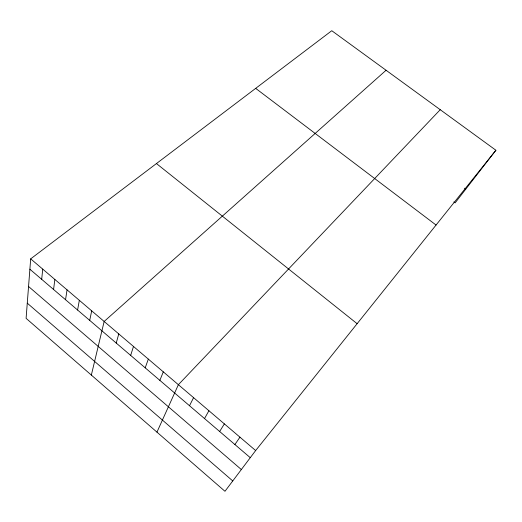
<?xml version="1.0" encoding="UTF-8"?>
<svg xmlns="http://www.w3.org/2000/svg" width="522" height="522" viewBox="0 0 522 522"><rect width="100%" height="100%" fill="white"/><g stroke="black" fill="none" stroke-linecap="round" stroke-linejoin="round"><path stroke-width="0.78" d="M30.687 258.86L26.1 318.342L224.969 491.287L255.649 450.545L495.9 150.245L331.77 30.713L30.687 258.86L255.649 450.545M41.695 279.329L42.726 269.124M53.583 289.488L54.849 279.453M65.55 299.719L67.051 289.847M77.589 310.022L79.337 300.313M89.712 320.384L91.702 310.851M91.343 375.077L104.152 321.461L386.071 70.261M116.236 343.065L118.762 333.91M130.663 355.404L133.488 346.458M145.207 367.84L148.333 359.103M159.862 380.368L163.295 371.853M156.959 432.144L178.374 384.701L440.235 109.705M189.519 405.731L193.584 397.66M204.526 418.566L208.911 410.723M219.651 431.498L224.362 423.884M234.9 444.542L239.944 437.162M495.9 150.245L455.125 202.888L453.84 201.929M464.541 188.214L465.774 189.134M255.682 88.375L436.059 225.041M156.45 163.562L357.133 323.692M29.884 269.228L250.273 457.683M28.553 286.493L241.347 469.539M27.268 303.158L232.76 480.938"/></g></svg>
